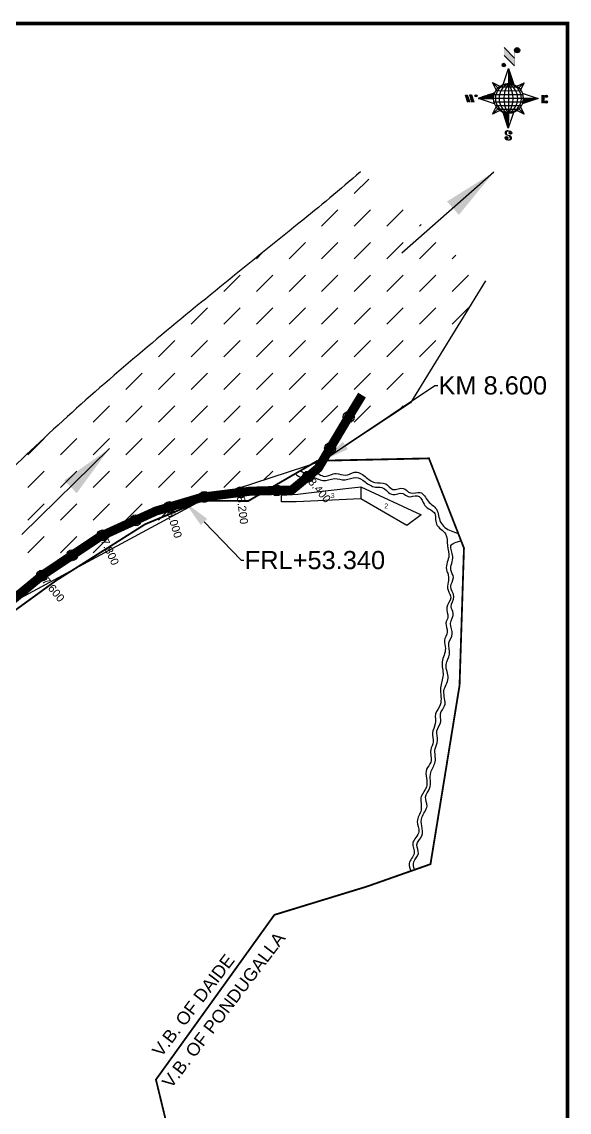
# Model space of a CAD drawing. Header units: millimetres. Extents: x 348367 to 356748, y 1836285 to 1844490.
# Drawn here: x 355242 to 356748, y 1841492 to 1844490 of the extents above; entities that cross this region are included whole.
import ezdxf
from ezdxf import colors
from ezdxf.entities.mleader import LeaderData, LeaderLine
from ezdxf.enums import TextEntityAlignment as Align
from ezdxf.math import Vec2, Vec3

# ---------------------------------------------------------------- set-up
doc = ezdxf.new("R2010")
doc.units = ezdxf.units.MM
doc.header["$PDMODE"] = 32
doc.header["$PDSIZE"] = 30
for name, color, linetype in [('BND', 6, 'Continuous'), ('bord', 1, 'Continuous'), ('CSMark', 72, 'Continuous'), ('DIMENSION', 7, 'Continuous'), ('FRL', 3, 'Continuous'), ('ROAD', 1, 'Continuous'), ('Stream', 4, 'Continuous'), ('TEXT', 7, 'Continuous')]:
    doc.layers.add(name, color=color, linetype=linetype)
doc.styles.get("Standard").update_dxf_attribs({"font": 'arial.ttf'})
doc.dimstyles.get("Standard").update_dxf_attribs({"dimtxt": 0.18, "dimasz": 0.18, "dimexe": 0.18, "dimexo": 0.0625, "dimgap": 0.09, "dimtad": 0, "dimtih": 1, "dimtoh": 1, "dimdec": 4, "dimzin": 0, "dimdsep": 46, "dimtxsty": 'Standard', "dimcen": 0.09, "dimadec": 0, "dimazin": 0, "dimtfac": 1, "dimtdec": 4, "dimtofl": 0, "dimtmove": 0, "dimatfit": 3, "dimfxl": 1, "dimtolj": 1, "dimtzin": 0, "dimarcsym": 0})
pattern_1 = [(267.297113149, (-8720374.938, 50637915.138), (10.5367255337, -0.497431438), [])]
pattern_2 = [(357.297113149, (-8720374.938, 50637915.138), (0.497431438, 10.5367255337), [])]

# ---------------------------------------------------------------- blocks, each defined once
blk = doc.blocks.new('*X14')
at = {"color": 0, "linetype": 'Continuous'}
for p, q in [((6321.6, 240.5), (6322.3, 241.2)), ((6321.6, 240.3), (6322.3, 241)), ((6321.6, 240.1), (6322.3, 240.8)), ((6321.6, 239.9), (6322.4, 240.7)), ((6321.6, 239.8), (6322.4, 240.6)), ((6321.6, 239.6), (6322.5, 240.5)), ((6321.6, 239.4), (6322.5, 240.3)), ((6321.6, 239.2), (6322.6, 240.2)), ((6321.7, 239.1), (6322.6, 240.1)), ((6321.8, 240.8), (6322.4, 241.4)), ((6321.8, 239), (6322.7, 240)), ((6321.8, 239), (6322.8, 239.9)), ((6321.9, 238.9), (6322.9, 239.8)), ((6322, 238.8), (6323, 239.7)), ((6322.1, 241.3), (6322.4, 241.6)), ((6322.1, 238.7), (6323.1, 239.6)), ((6322.2, 238.6), (6323.1, 239.6)), ((6322.3, 238.5), (6323.2, 239.5)), ((6322.4, 238.5), (6323.3, 239.4)), ((6322.5, 238.4), (6323.4, 239.3)), ((6322.7, 238.4), (6323.6, 239.3)), ((6322.8, 238.3), (6323.7, 239.2)), ((6322.9, 238.3), (6323.8, 239.1)), ((6323.1, 238.2), (6323.9, 239.1)), ((6323.2, 238.2), (6324, 239)), ((6323.3, 238.2), (6324.2, 239)), ((6323.5, 238.1), (6324.3, 238.9)), ((6323.7, 238.1), (6324.4, 238.9)), ((6323.8, 238.1), (6324.6, 238.8)), ((6324.1, 238.2), (6324.7, 238.8)), ((6324.3, 238.3), (6324.9, 238.8)), ((6324.6, 238.3), (6325.1, 238.8)), ((6324.8, 238.4), (6325.2, 238.8)), ((6325.1, 238.5), (6325.4, 238.8)), ((6325.4, 238.6), (6325.6, 238.8))]:
    blk.add_line(p, q, dxfattribs=at)
blk = doc.blocks.new('*X13')
at = {"color": 0, "linetype": 'Continuous'}
for p, q in [((6324.4, 240.3), (6324.5, 240.4)), ((6324.6, 240.3), (6324.8, 240.5)), ((6324.7, 240.2), (6325, 240.5)), ((6324.8, 240.2), (6325.2, 240.6)), ((6325, 240.1), (6325.5, 240.6)), ((6325.1, 240.1), (6325.6, 240.6)), ((6325.2, 240), (6325.8, 240.6)), ((6325.3, 240), (6326, 240.6)), ((6325.4, 239.9), (6326.1, 240.6)), ((6325.5, 239.8), (6326.2, 240.5)), ((6325.6, 239.8), (6326.3, 240.5)), ((6325.7, 239.7), (6326.5, 240.4)), ((6325.9, 239.6), (6326.6, 240.3)), ((6326, 239.5), (6326.7, 240.3)), ((6326, 239.4), (6326.8, 240.2)), ((6326.1, 239.3), (6327, 240.2)), ((6326.2, 239.3), (6327.1, 240.1)), ((6326.3, 239.2), (6327.1, 240)), ((6326.4, 239.1), (6327.2, 239.9)), ((6326.5, 239), (6327.3, 239.8)), ((6326.5, 238.9), (6327.4, 239.7)), ((6326.6, 238.8), (6327.5, 239.6)), ((6326.7, 238.7), (6327.5, 239.5)), ((6326.8, 238.6), (6327.6, 239.4)), ((6326.8, 238.5), (6327.7, 239.3)), ((6326.8, 236.5), (6327.4, 237)), ((6326.9, 238.3), (6327.8, 239.2)), ((6326.9, 238.2), (6327.9, 239.1)), ((6326.9, 236.8), (6327.6, 237.4)), ((6327, 238.1), (6327.8, 239)), ((6327, 237.9), (6327.8, 238.8)), ((6327, 237.8), (6327.8, 238.6)), ((6327, 237.6), (6327.8, 238.4)), ((6327, 237.4), (6327.8, 238.2)), ((6327, 237.3), (6327.8, 238)), ((6327, 237.1), (6327.8, 237.9))]:
    blk.add_line(p, q, dxfattribs=at)
blk = doc.blocks.new('H')
at = {"layer": 'bord', "extrusion": (0.000427885, 0.004792, 0.999988)}
h = blk.add_hatch(dxfattribs=at)
h.set_pattern_fill('LINE', color=8, scale=84.387686, angle=-2.70289, style=0)
h.set_pattern_definition(pattern_2)
h.paths.add_polyline_path([(-492.5, 785.6, -0.090992), (-448, 775.2), (-486.5, 912)])
h = blk.add_hatch(dxfattribs=at)
h.set_pattern_fill('LINE', color=8, scale=84.387686, angle=-92.70289, style=0)
h.set_pattern_definition(pattern_1)
h.paths.add_polyline_path([(-624.9, 665.1, -0.090992), (-614.5, 709.6), (-751.3, 671.1)])
h = blk.add_hatch(dxfattribs=at)
h.set_pattern_fill('LINE', color=8, scale=84.387686, angle=-92.70289, style=0)
h.set_pattern_definition(pattern_1)
h.paths.add_polyline_path([(-245.6, 647.2), (-372, 653.2, -0.090992), (-382.4, 608.7)])
h = blk.add_hatch(dxfattribs=at)
h.set_pattern_fill('LINE', color=8, scale=84.387686, angle=-2.70289, style=0)
h.set_pattern_definition(pattern_2)
h.paths.add_polyline_path([(-504.4, 532.7, -0.090992), (-548.9, 543.1), (-510.4, 406.3)])
for p, q in [((-519.4, 1020.4, -1216.8), (-434.7, 927.3, -1216.4)), ((-516.2, 1087.1, -1217.1), (-431.5, 994, -1216.7)), ((-538.3, 773.7, -1215.6), (-487, 906.2, -1216.3)), ((-487, 906.2, -1216.3), (-493, 779.8, -1215.7)), ((-487, 906.2, -1216.3), (-448.5, 769.4, -1215.7)), ((-626.7, 793.8, -1215.7), (-566.8, 760.2, -1215.6)), ((-626.7, 793.8, -1215.7), (-584.1, 747, -1215.5)), ((-598.9, 731, -1215.4), (-626.7, 793.8, -1215.7)), ((-421.3, 753.3, -1215.6), (-358.5, 781.1, -1215.7)), ((-358.5, 781.1, -1215.7), (-405.3, 738.5, -1215.5)), ((-358.5, 781.1, -1215.7), (-392.1, 721.2, -1215.4)), ((-864.7, 700.9, -1215.1), (-846.9, 637.7, -1214.9)), ((-846.9, 700.1, -1215.1), (-829.1, 636.9, -1214.9)), ((-829.1, 699.2, -1215.2), (-811.3, 636, -1214.9)), ((-829.1, 699.2, -1215.2), (-811.3, 698.4, -1215.2)), ((-811.3, 698.4, -1215.2), (-793.5, 635.2, -1214.9)), ((-751.8, 665.3, -1215), (-615, 703.8, -1215.3)), ((-751.8, 665.3, -1215), (-625.4, 659.3, -1215)), ((-619.3, 614, -1214.8), (-751.8, 665.3, -1215)), ((-378.6, 692.6, -1215.3), (-246.1, 641.4, -1215.1)), ((-213.5, 669.3, -1215.3), (-216.7, 600.8, -1214.9)), ((-197.2, 599.9, -1214.9), (-193.9, 668.4, -1215.3)), ((-639.4, 525.6, -1214.4), (-605.8, 585.5, -1214.7)), ((-639.4, 525.6, -1214.4), (-592.6, 568.1, -1214.6)), ((-371.2, 512.9, -1214.5), (-413.8, 559.7, -1214.7)), ((-399, 575.7, -1214.7), (-371.2, 512.9, -1214.5)), ((-246.1, 641.4, -1215.1), (-382.9, 602.9, -1214.9)), ((-372.5, 647.4, -1215.1), (-246.1, 641.4, -1215.1)), ((-576.6, 553.3, -1214.6), (-639.4, 525.6, -1214.4)), ((-510.9, 400.5, -1213.9), (-549.4, 537.2, -1214.5)), ((-459.6, 533, -1214.5), (-510.9, 400.5, -1213.9)), ((-504.9, 526.9, -1214.5), (-510.9, 400.5, -1213.9)), ((-371.2, 512.9, -1214.5), (-431.1, 546.5, -1214.6))]:
    blk.add_line(p, q, dxfattribs=at)
at = {"layer": 'bord', "color": 8, "linetype": 'ByBlock', "extrusion": (0.000427885, 0.004792, 0.999988)}
for p, q in [((-410.8, 744.2, -1215.5), (-578.1, 752.1, -1215.5)), ((-493, 779.8, -1215.7), (-504.9, 526.9, -1214.5)), ((-372.5, 647.4, -1215.1), (-625.4, 659.3, -1215)), ((-375, 679.2, -1215.3), (-619.9, 690.7, -1215.2)), ((-386.5, 711.4, -1215.4), (-605.5, 721.7, -1215.4)), ((-378, 615.9, -1214.9), (-622.9, 627.5, -1214.9)), ((-392.4, 584.9, -1214.8), (-611.4, 595.3, -1214.7)), ((-419.8, 554.6, -1214.6), (-587.1, 562.5, -1214.6))]:
    blk.add_line(p, q, dxfattribs=at)
at = {"layer": 'bord', "extrusion": (0.000427885, 0.004792, 0.999988), "elevation": -1212.1}
for points, const_width in [([(-522, 959.6), (-515.7, 1092.9)], 1.61), ([(-434.2, 933.1), (-427.9, 1066.5)], 1.61), ([(-870.1, 707), (-846.4, 705.9)], 0.642), ([(-828.6, 642.7), (-821, 678)], 0.642), ([(-793, 641), (-781.6, 693.9)], 0.642), ([(-222.7, 675.6), (-173.8, 673.3)], 0.706), ([(-828.6, 642.7), (-855.2, 643.9)], 0.642), ([(-810.8, 641.8), (-784.1, 640.6)], 0.642), ([(-177.1, 604.8), (-226, 607.1)], 0.706), ([(-194.8, 644.8), (-185, 644.4)], 0.706)]:
    blk.add_lwpolyline(points, dxfattribs=dict(at, const_width=const_width))
for points, const_width in [([(-413.7, 1073.1, 1), (-397.6, 1057.7, 1)], 22.3), ([(-530.3, 949.5, 1), (-519.6, 939.3, 1)], 14.8), ([(-775.9, 696.6, 1), (-769.5, 690.4, 1)], 8.9), ([(-177.8, 666.9, 1), (-170.8, 660.1, 1)], 9.79), ([(-180.1, 618, 1), (-173.1, 611.2, 1)], 9.79), ([(-525.2, 321.6, 1), (-533.4, 328.9, 1)], 11.1), ([(-489.8, 361.7, 1), (-498.1, 369.1, 1)], 11.1)]:
    blk.add_lwpolyline(points, format="xyb", close=True, dxfattribs=dict(at, const_width=const_width))
for points in [[(-537, 317.4), (-530.7, 310.5), (-519.8, 306.8), (-504.9, 306.9), (-493.9, 310), (-486.3, 317.7), (-486.5, 325.8), (-490.6, 333.3), (-493.5, 336.2), (-502.8, 340.9), (-522.5, 347.3), (-530.4, 351.6), (-533.7, 354.6), (-537.4, 362.6), (-537, 373.4), (-530, 380.7), (-520, 384.1), (-503.5, 384.2), (-492.5, 379.9), (-487.1, 373.3)], [(-522.5, 347.6), (-526.2, 353.8), (-527.8, 360.6), (-527.9, 370.6), (-525.9, 375.5), (-521.3, 381.2), (-514.5, 384.4)], [(-504.9, 306.9), (-499, 312.4), (-497, 319.4), (-497.5, 326.5), (-501.2, 335.4), (-509.2, 343.2)]]:
    blk.add_lwpolyline(points, dxfattribs=at)
at = {"layer": 'bord', "extrusion": (0.000427885, 0.004792, 0.999988)}
for centre, radius in [((-405.6, 1065.4, -1212.1), 22.3), ((-525, 944.4, -1212.1), 14.8), ((-498.4, 659.1, -1212.1), 126.6), ((-772.7, 693.5, -1212.1), 8.9), ((-174.3, 663.5, -1212.1), 9.79), ((-176.6, 614.6, -1212.1), 9.79), ((-529.3, 325.2, -1212.1), 11.1), ((-494, 365.4, -1212.1), 11.1)]:
    blk.add_circle(centre, radius, dxfattribs=at)
at = {"layer": 'bord', "color": 8, "linetype": 'ByBlock', "extrusion": (0.000427885, 0.004792, 0.999988)}
for centre, radius, start, end in [((-481.5, 658.3, -1212.1), 127.7, 94.92536, 259.66906), ((-436.8, 656.2, -1212.1), 140.8, 113.28644, 241.30798), ((-315.9, 650.5, -1212.1), 222.3, 142.58916, 212.00526), ((-560.1, 662.1, -1212.1), 140.8, 293.28644, 61.30798), ((-681, 667.8, -1212.1), 222.3, 322.58916, 32.00526), ((-515.4, 659.9, -1212.1), 127.7, 274.92536, 79.66906)]:
    blk.add_arc(centre, radius, start, end, dxfattribs=at)
at = {"layer": 'bord', "extrusion": (0.000427885, 0.004792, 0.999988)}
for points in [[(-515.7, 1092.9, -1212.1), (-431, 999.8, -1212.1), (-518.9, 1026.2, -1212.1), (-434.2, 933.1, -1212.1)], [(-864.1, 706.7, -1212.1), (-846.4, 705.9, -1212.1), (-846.3, 643.5, -1212.1), (-828.6, 642.7, -1212.1)], [(-828.6, 705, -1212.1), (-810.8, 704.2, -1212.1), (-810.8, 641.8, -1212.1), (-793, 641, -1212.1)], [(-193.4, 674.2, -1212.1), (-196.6, 605.7, -1212.1), (-213, 675.1, -1212.1), (-216.2, 606.7, -1212.1)]]:
    blk.add_solid(points, dxfattribs=at)
at = {"layer": 'bord', "extrusion": (0.000427885, 0.004792, 0.999988), "xscale": 7.977342409717546, "yscale": 7.977342408231451, "zscale": 7.977342408476333, "rotation": 138.0840426661453}
for name, p in [('*X13', (38300.5, -31929.4, -1212.1)), ('*X14', (38314.4, -31950.9, -1212.1))]:
    blk.add_blockref(name, p, dxfattribs=at)

msp = doc.modelspace()

# ---------------------------------------------------------------- hatches: boundary and pattern name
h = msp.add_hatch()
h.set_pattern_fill('DASH,_O', color=4, scale=20, angle=45)
h.set_pattern_definition([(45, (0, -5286.02), (7e-15, 89.8025612), [63.5, -63.5])])
edge = h.paths.add_edge_path()
edge.add_spline(control_points=[(356173.8, 1844077.8), (356118.9, 1844029), (355913.7, 1843861.9), (355574.1, 1843591.3), (355217, 1843272.9), (354944.6, 1842979.2), (354741.7, 1842776.2), (354523.6, 1842634), (354411.3, 1842454.7), (354037.5, 1842257.1), (353652.6, 1842879.1), (352957.2, 1842601.1), (352440.3, 1843123.6), (351871, 1843339), (351505.9, 1843559), (351379.9, 1843635)], knot_values=[10732.018624, 10732.018624, 10732.018624, 10732.018624, 10947.391125, 11503.408839, 12052.094683, 12374.742608, 12705.71871, 12912.047162, 13143.644243, 13334.200632, 14061.252952, 14648.51574, 15221.119517, 16056.071013, 16495.766696, 16495.766696, 16495.766696, 16495.766696], degree=3, periodic=0)
edge.add_line((351379.9, 1843635), (351014.3, 1843797.8))
edge.add_line((351014.3, 1843797.8), (350411.6, 1843762))
edge.add_line((350411.6, 1843762), (349770.9, 1843444.1))
edge.add_line((349770.9, 1843444.1), (349436.5, 1843040.9))
edge.add_line((349436.5, 1843040.9), (349048.2, 1842444.9))
edge.add_line((349048.2, 1842444.9), (348671.9, 1842188.8))
edge.add_line((348671.9, 1842188.8), (348895.9, 1841975.1))
edge.add_line((348895.9, 1841975.1), (349205.6, 1842299.6))
edge.add_line((349205.6, 1842299.6), (349306, 1842415.8))
edge.add_line((349306, 1842415.8), (349375, 1842547))
edge.add_line((349375, 1842547), (349580.2, 1842817.4))
edge.add_line((349580.2, 1842817.4), (349946.5, 1843185.7))
edge.add_line((349946.5, 1843185.7), (350272.4, 1843335.3))
edge.add_line((350272.4, 1843335.3), (350789.1, 1843428))
edge.add_line((350789.1, 1843428), (350998.9, 1843450.7))
edge.add_line((350998.9, 1843450.7), (351278.4, 1843398.7))
edge.add_line((351278.4, 1843398.7), (351614, 1843322.1))
edge.add_line((351614, 1843322.1), (352008.9, 1843081.7))
edge.add_line((352008.9, 1843081.7), (352174.8, 1842941.3))
edge.add_line((352174.8, 1842941.3), (352417, 1842669.9))
edge.add_line((352417, 1842669.9), (353146.2, 1842474.1))
edge.add_line((353146.2, 1842474.1), (353409.4, 1842271.6))
edge.add_line((353409.4, 1842271.6), (354057, 1842133))
edge.add_line((354057, 1842133), (354305.9, 1842172.8))
edge.add_line((354305.9, 1842172.8), (354684.2, 1842415.5))
edge.add_line((354684.2, 1842415.5), (355191.1, 1842879.5))
edge.add_line((355191.1, 1842879.5), (355737, 1843173.6))
edge.add_line((355737, 1843173.6), (356070, 1843283.5))
edge.add_line((356070, 1843283.5), (356311.5, 1843442.1))
edge.add_line((356311.5, 1843442.1), (356517.8, 1843778.2))
edge.add_line((356517.8, 1843778.2), (356173.8, 1844077.8))

# ---------------------------------------------------------------- linework, layer by layer
at = {"const_width": 0.262}
msp.add_lwpolyline([(356734.7, 1844475), (356413.9, 1844475), (356413.9, 1844126.4), (356734.7, 1844126.4)], close=True, dxfattribs=at)
at = {"color": 4}
msp.add_lwpolyline([(356517.8, 1843778.2), (356311.5, 1843442.1), (356070, 1843283.5), (355737, 1843173.6), (355191.1, 1842879.5), (354684.2, 1842415.5), (354305.9, 1842172.8), (354057, 1842133), (353409.4, 1842271.6), (353146.2, 1842474.1), (352417, 1842669.9), (352174.8, 1842941.3), (352008.9, 1843081.7), (351614, 1843322.1), (351278.4, 1843398.7), (350998.9, 1843450.7), (350789.1, 1843428), (350272.4, 1843335.3), (349946.5, 1843185.7), (349580.2, 1842817.4), (349375, 1842547), (349306, 1842415.8), (349205.6, 1842299.6), (348888.3, 1841967.1)], dxfattribs=at)
for points in [[(355956.9, 1843189.1), (356001.9, 1843191.3), (356068.7, 1843199.7), (356175.1, 1843211.3), (356340.7, 1843134.5), (356301.7, 1843105), (356174.7, 1843179), (355997, 1843170.3), (355957.1, 1843170), (355956.9, 1843189.1)], [(356175.1, 1843211.3), (356174.7, 1843179)]]:
    msp.add_lwpolyline(points)
msp.add_open_spline([(356173.8, 1844077.8), (356118.9, 1844029), (355913.7, 1843861.9), (355574.1, 1843591.3), (355217, 1843272.9), (354944.6, 1842979.2), (354741.7, 1842776.2), (354523.6, 1842634), (354411.3, 1842454.7), (354037.5, 1842257.1), (353652.6, 1842879.1), (352957.2, 1842601.1), (352440.3, 1843123.6), (351871, 1843339), (351505.9, 1843559), (351379.9, 1843635)], degree=3, knots=[10732.018624, 10732.018624, 10732.018624, 10732.018624, 10947.391125, 11503.408839, 12052.094683, 12374.742608, 12705.71871, 12912.047162, 13143.644243, 13334.200632, 14061.252952, 14648.51574, 15221.119517, 16056.071013, 16495.766696, 16495.766696, 16495.766696, 16495.766696], dxfattribs=at)
for p in [(356141.5, 1843403.6), (356090.4, 1843317.7), (356029.7, 1843239.8), (355843.4, 1843196.2), (355943.1, 1843201.6), (355744.1, 1843183.9), (355648.2, 1843156), (355555.3, 1843119.5), (355464.3, 1843078), (355380.6, 1843023.4), (355297.7, 1842967.5)]:
    msp.add_point(p)
at = {"layer": 'BND', "lineweight": 30, "const_width": 5}
msp.add_lwpolyline([(355199.8, 1842854.7), (355336.2, 1842953.6), (355581.3, 1843108.6), (355737, 1843173.6), (355865.4, 1843172.7), (356055.7, 1843283.2), (356362.4, 1843289.8), (356458.7, 1843043.1), (356446.6, 1842665.9), (356405.7, 1842414.2), (356366.6, 1842174.2), (356191.2, 1842112.6), (355937.2, 1842034.9), (355749.5, 1841773.9), (355611.3, 1841581.9), (355690.7, 1841253.4)], dxfattribs=at)
at = {"layer": 'FRL', "color": 84}
msp.add_lwpolyline([(355191.1, 1842879.5, 25, 25, 0), (355300.6, 1842969.8, 25, 25, 0), (355458, 1843075.1, 25, 25, 0), (355610.8, 1843144.8, 25, 25, 0), (355740.1, 1843183.4, 25, 25, 0), (355866.1, 1843199, 25, 25, 0), (355868.4, 1843199.4, 25, 25, 0), (355985.1, 1843202.8, 25, 25, 0), (356058.1, 1843263.3, 25, 25, 0), (356137.6, 1843397, 25, 25, 0), (356178.3, 1843463.8, 25, 25, 0)], format="xyseb", dxfattribs=at)
at = {"layer": 'ROAD', "color": 0, "const_width": 10}
msp.add_lwpolyline([(348372.1, 1844485), (356743.3, 1844485), (356743.3, 1836289.8), (348372.1, 1836289.8)], close=True, dxfattribs=at)
at = {"layer": 'Stream', "color": 4}
for points in [[(355994.4, 1843247.9), (356014.1, 1843236.3), (356038.7, 1843238.8), (356070.6, 1843228.8), (356102.4, 1843234.1), (356132.2, 1843230.9), (356160.5, 1843237.4), (356186.6, 1843225), (356215.1, 1843210.8), (356232.5, 1843210), (356263.2, 1843190.2), (356290.1, 1843193.3), (356305.1, 1843184.7), (356330.3, 1843187.1), (356346.7, 1843168.5), (356357.1, 1843154.1), (356376.3, 1843141.3), (356383.2, 1843109.1), (356408.1, 1843082.2), (356413.5, 1843049.9), (356416.7, 1843017.9), (356411.2, 1842999.3), (356411.9, 1842979.2), (356415.7, 1842968.8), (356415.1, 1842949.6), (356414.9, 1842927.1), (356422.4, 1842906.7), (356411.3, 1842879.7), (356414.2, 1842852.6), (356409.2, 1842837.1), (356412.8, 1842812), (356404.9, 1842788.7), (356407.5, 1842766.7), (356398.7, 1842730.9), (356401.2, 1842694.1), (356394.5, 1842659.4), (356393.1, 1842611.9), (356380.7, 1842587.3), (356379.8, 1842559.6), (356371.9, 1842534.7), (356374, 1842510.4), (356367.4, 1842488.5), (356367.2, 1842454.7), (356356, 1842435), (356355.2, 1842385.7), (356341.3, 1842360.6), (356340.8, 1842322.9), (356330.1, 1842291.6), (356335, 1842263.5), (356318.2, 1842232), (356321.4, 1842204), (356307.9, 1842175.9), (356312.9, 1842155.5)], [(356008.7, 1843255.4), (356020.7, 1843250.6), (356045.2, 1843252.1), (356075.4, 1843240.4), (356107.5, 1843248.6), (356132.9, 1843243.6), (356157.9, 1843252.1), (356186.6, 1843240.1), (356213.1, 1843223.3), (356243.5, 1843219.4), (356263.2, 1843204.7), (356291.5, 1843207.4), (356311.4, 1843194.7), (356338.5, 1843196.1), (356360.3, 1843172), (356382.9, 1843149.9), (356394.2, 1843114.8), (356423.3, 1843090.3), (356442.8, 1843084)], [(356322.9, 1842159.1), (356320.4, 1842180.3), (356333.4, 1842203.3), (356329.3, 1842227.3), (356342.6, 1842251.9), (356342.7, 1842279.2), (356342.7, 1842302.4), (356357.1, 1842334), (356353.3, 1842358.6), (356364.1, 1842382.2), (356367.2, 1842426.2), (356379.5, 1842455.8), (356379.4, 1842491.1), (356385.7, 1842513.9), (356384.3, 1842540.6), (356395.1, 1842566.5), (356394, 1842587.9), (356405.4, 1842609.6), (356403.6, 1842650.4), (356415.1, 1842685.2), (356409.5, 1842723.3), (356418.8, 1842751.6), (356417.2, 1842782.3), (356426.6, 1842807.3), (356421.7, 1842835.9), (356429.1, 1842864.6), (356423.3, 1842881.8), (356430.9, 1842909.2), (356422.3, 1842937.7), (356429.6, 1842962.1), (356422.7, 1842983.1), (356428.2, 1843020.3), (356422.8, 1843049.1), (356450.8, 1843063.1)]]:
    msp.add_spline(points, degree=3, dxfattribs=at)
at = {"layer": 'Stream'}
for points in [[(353715.1, 1842180.3), (353701.8, 1842156.7), (353700.5, 1842132), (353688.4, 1842117), (353685.8, 1842098.9), (353687, 1842083.1), (353678.9, 1842062), (353686.2, 1842040.9), (353679.6, 1842013.3), (353685.9, 1841989.1), (353677.4, 1841969.1), (353690.2, 1841941.5), (353685.1, 1841916.2), (353693.3, 1841899.6), (353697.6, 1841875.7), (353716.4, 1841851.9), (353723.8, 1841833.2), (353748.9, 1841816.5), (353766.1, 1841795.5), (353783.4, 1841785.7), (353797.2, 1841759.2), (353816.7, 1841752.4), (353831.8, 1841733.1), (353847.6, 1841725.1), (353858.1, 1841708.7), (353878.1, 1841698.7), (353892.8, 1841670.9), (353913.6, 1841657.4), (353928.7, 1841644.5), (353942.9, 1841625.4), (353960.9, 1841621.9), (353979.2, 1841595.2), (353997.4, 1841587.4), (354024.4, 1841557.1), (354046.2, 1841546.6), (354071.7, 1841524.3), (354088.4, 1841517.9), (354113.4, 1841490.6), (354139.5, 1841477.5), (354158.5, 1841463.8), (354175.4, 1841458.7), (354199.8, 1841444.7), (354218.3, 1841417), (354235, 1841409.9), (354254.9, 1841388.7), (354280.2, 1841373.2), (354302.7, 1841346.8), (354326.6, 1841338.5), (354340.5, 1841321.4), (354359.5, 1841312.6), (354363.3, 1841293.4), (354388.3, 1841277.6), (354408.3, 1841247.5), (354422.2, 1841237.8), (354433.8, 1841211), (354456, 1841190.2), (354478.9, 1841165.2), (354501.7, 1841141.9), (354513.2, 1841117.9), (354541.1, 1841098), (354558.4, 1841070.7), (354580.2, 1841055.4), (354594.1, 1841031.9), (354630.3, 1841008.6), (354642.9, 1840989.7), (354672.9, 1840974.6), (354684.7, 1840955), (354695, 1840952.2), (354724.4, 1840919), (354763.7, 1840894.4), (354793.1, 1840887.5), (354814.9, 1840871.5), (354837, 1840865), (354859, 1840849.1), (354882.4, 1840837), (354901.2, 1840837.3), (354939.6, 1840818.5), (354961.6, 1840817.2), (354992.9, 1840800.1), (355025.7, 1840800.5), (355045.4, 1840787.4), (355078.9, 1840789.3), (355108.9, 1840773.7), (355148.8, 1840778), (355174.6, 1840769.3), (355208.6, 1840774.3), (355223.7, 1840765.2), (355251.4, 1840766.2), (355269.4, 1840745.4), (355273, 1840708.5), (355281.8, 1840674), (355295.4, 1840648.4), (355311.9, 1840630.4), (355332, 1840619.8)], [(355424.7, 1841045.4), (355401.4, 1841019.3), (355397.5, 1840986.6), (355369.2, 1840963.4), (355368, 1840959.1), (355361.8, 1840927.7), (355342.6, 1840901.8), (355340.6, 1840868.5), (355315.2, 1840848.5), (355309.5, 1840818.6), (355271.5, 1840796.2), (355263.1, 1840785.7), (355239.3, 1840784.7), (355222, 1840783.5), (355204.7, 1840791.9), (355180.3, 1840785.4), (355157.3, 1840790.3), (355126.9, 1840793), (355105.5, 1840789.6), (355085, 1840804.4), (355045.8, 1840806.2), (355031.2, 1840813.4), (354990.3, 1840813), (354969.9, 1840832.1), (354938.3, 1840833.8), (354918.5, 1840849), (354884.4, 1840853.2), (354864.4, 1840863.6), (354844.9, 1840880.4), (354821.1, 1840881.9), (354802.9, 1840898.4), (354773.4, 1840902.2), (354756.6, 1840922.5), (354732, 1840934.2), (354712.1, 1840958.5), (354693.6, 1840970.7), (354674.5, 1840990.8), (354650.4, 1840998.4), (354632.1, 1841029), (354607.5, 1841042.2), (354590.8, 1841068.1), (354561.8, 1841080.9), (354554.7, 1841108.7), (354525.2, 1841126.6), (354510.1, 1841157.6), (354489.3, 1841173.1), (354477.2, 1841197.5), (354454.5, 1841205.7), (354445.9, 1841227), (354431.8, 1841245.8), (354409.6, 1841275.3), (354386.2, 1841290.4), (354374.6, 1841311.3), (354349.2, 1841330.7), (354337.2, 1841350.5), (354309.6, 1841360.4), (354287.8, 1841385.1), (354259.4, 1841399.4), (354249, 1841422.1), (354225.2, 1841429.2), (354210.5, 1841451.3), (354179.7, 1841472.5), (354163.7, 1841478.2), (354141.8, 1841495.5), (354120.7, 1841501.2), (354103.2, 1841529.5), (354080.8, 1841534.1), (354067.4, 1841552.8), (354039.1, 1841563.7), (354022.1, 1841590.6), (353989.1, 1841606.6), (353974.1, 1841625.4), (353947.2, 1841639.4), (353934.4, 1841663.5), (353906.1, 1841675.1), (353891.8, 1841702.4), (353863.3, 1841721.1), (353854.2, 1841739.3), (353836.7, 1841746.5), (353824.4, 1841764.7), (353805.5, 1841768.8), (353793.9, 1841796.5), (353771.9, 1841807), (353760.6, 1841825.8), (353735.4, 1841836.8), (353723.9, 1841858.3), (353709.4, 1841879.5), (353707.2, 1841903.2), (353696, 1841919.1), (353697.7, 1841952.2), (353689.7, 1841967.8), (353698.3, 1841994.6), (353693, 1842019.4), (353699.7, 1842043.3), (353693.7, 1842060.4), (353698, 1842088.1), (353698.5, 1842110.3), (353711.8, 1842132), (353715.1, 1842157.6), (353726.5, 1842179.8)]]:
    msp.add_spline(points, degree=3, dxfattribs=at)

# ---------------------------------------------------------------- block references
at = {"xscale": 0.3233440152493561, "yscale": 0.3233440152835101, "zscale": 0.3233440152781714, "rotation": 2.579586867226417}
msp.add_blockref('H', (356751.6, 1844075.6, 392.6), dxfattribs=at)

# ---------------------------------------------------------------- texts
at = {"layer": 'CSMark', "color": 1}
for s, rotation, p in [('8.400', 309.698, (356036.8, 1843231.4)), ('8.200', 277.0906, (355844.7, 1843185.3)), ('8.000', 286.6052, (355651.3, 1843145.4)), ('7.800', 294.519, (355468.9, 1843068)), ('7.600', 309.5253, (355304.7, 1842959))]:
    msp.add_text(s, height=22, rotation=rotation, dxfattribs=at).set_placement(p, align=Align.MIDDLE_LEFT)
at = {"layer": 'DIMENSION'}
for s, p in [('3', (356097.6, 1843187.4)), ('2', (356244.9, 1843159))]:
    msp.add_text(s, height=13.5, rotation=358.6356, dxfattribs=at).set_placement(p, align=Align.MIDDLE_CENTER)
at = {"layer": 'TEXT', "color": 6}
for s, p in [('V.B. OF PONDUGALLA', (355653.2, 1841555.6)), ('V.B. OF DAIDE', (355625.8, 1841641.7))]:
    msp.add_text(s, height=35, rotation=52.6822, dxfattribs=at).set_placement(p)

# ---------------------------------------------------------------- leaders
at = {"color": 4}
for points in [[(356541, 1844076.8), (356287.7, 1843853.7)], [(355483.2, 1843316.9), (355242.3, 1843080.5)]]:
    msp.add_leader(points, dimstyle='Standard', override={"dimasz": 150}, dxfattribs=at)
at = {"color": 5}
ml = msp.add_multileader_mtext('Standard', dxfattribs=at)
ml.set_content('KM 8.600', color=5)
ml.set_leader_properties()
ml.build(insert=Vec2(0, 0))
ml.multileader.update_dxf_attribs({"arrow_head_size": 75})
ctx = ml.context
ctx.base_point, ctx.char_height, ctx.arrow_head_size, ctx.plane_origin = Vec3(356386.5, 1843490), 50, 75, Vec3(356003.7, 1843593.2)
notes = []
notes.append((ctx, [(0, (1, 1, 0), (356378.5, 1843490), (1, 0), 8, [(0, [(356070, 1843283.5)], 0, [])])]))
ctx.mtext.insert, ctx.mtext.flow_direction = Vec3(356388.5, 1843515.5), 5
ml = msp.add_multileader_mtext('Standard', dxfattribs=at)
ml.set_content('FRL+53.340', color=5)
ml.set_leader_properties()
ml.build(insert=Vec2(0, 0))
ml.multileader.update_dxf_attribs({"arrow_head_size": 75})
ctx = ml.context
ctx.base_point, ctx.char_height, ctx.arrow_head_size, ctx.plane_origin = Vec3(355853.5, 1843009.8), 50, 75, Vec3(355557.5, 1843112.9)
notes.append((ctx, [(0, (1, 1, 0), (355845.5, 1843009.8), (1, 0), 8, [(0, [(355691.3, 1843168.8)], 0, [])])]))
ctx.mtext.insert, ctx.mtext.flow_direction = Vec3(355855.5, 1843035.3), 5
for ctx, leaders in notes:
    for number, flags, end, landing, length, lines in leaders:
        leader = LeaderData()
        leader.index, (leader.has_last_leader_line, leader.has_dogleg_vector, leader.attachment_direction) = number, flags
        leader.last_leader_point, leader.dogleg_vector, leader.dogleg_length = Vec3(end), Vec3(landing), length
        for number, points, colour, breaks in lines:
            line = LeaderLine()
            line.index, line.vertices, line.color, line.breaks = number, Vec3.list(points), colors.encode_raw_color(colour), breaks
            leader.lines.append(line)
        ctx.leaders.append(leader)

doc.saveas('drawing.dxf')
